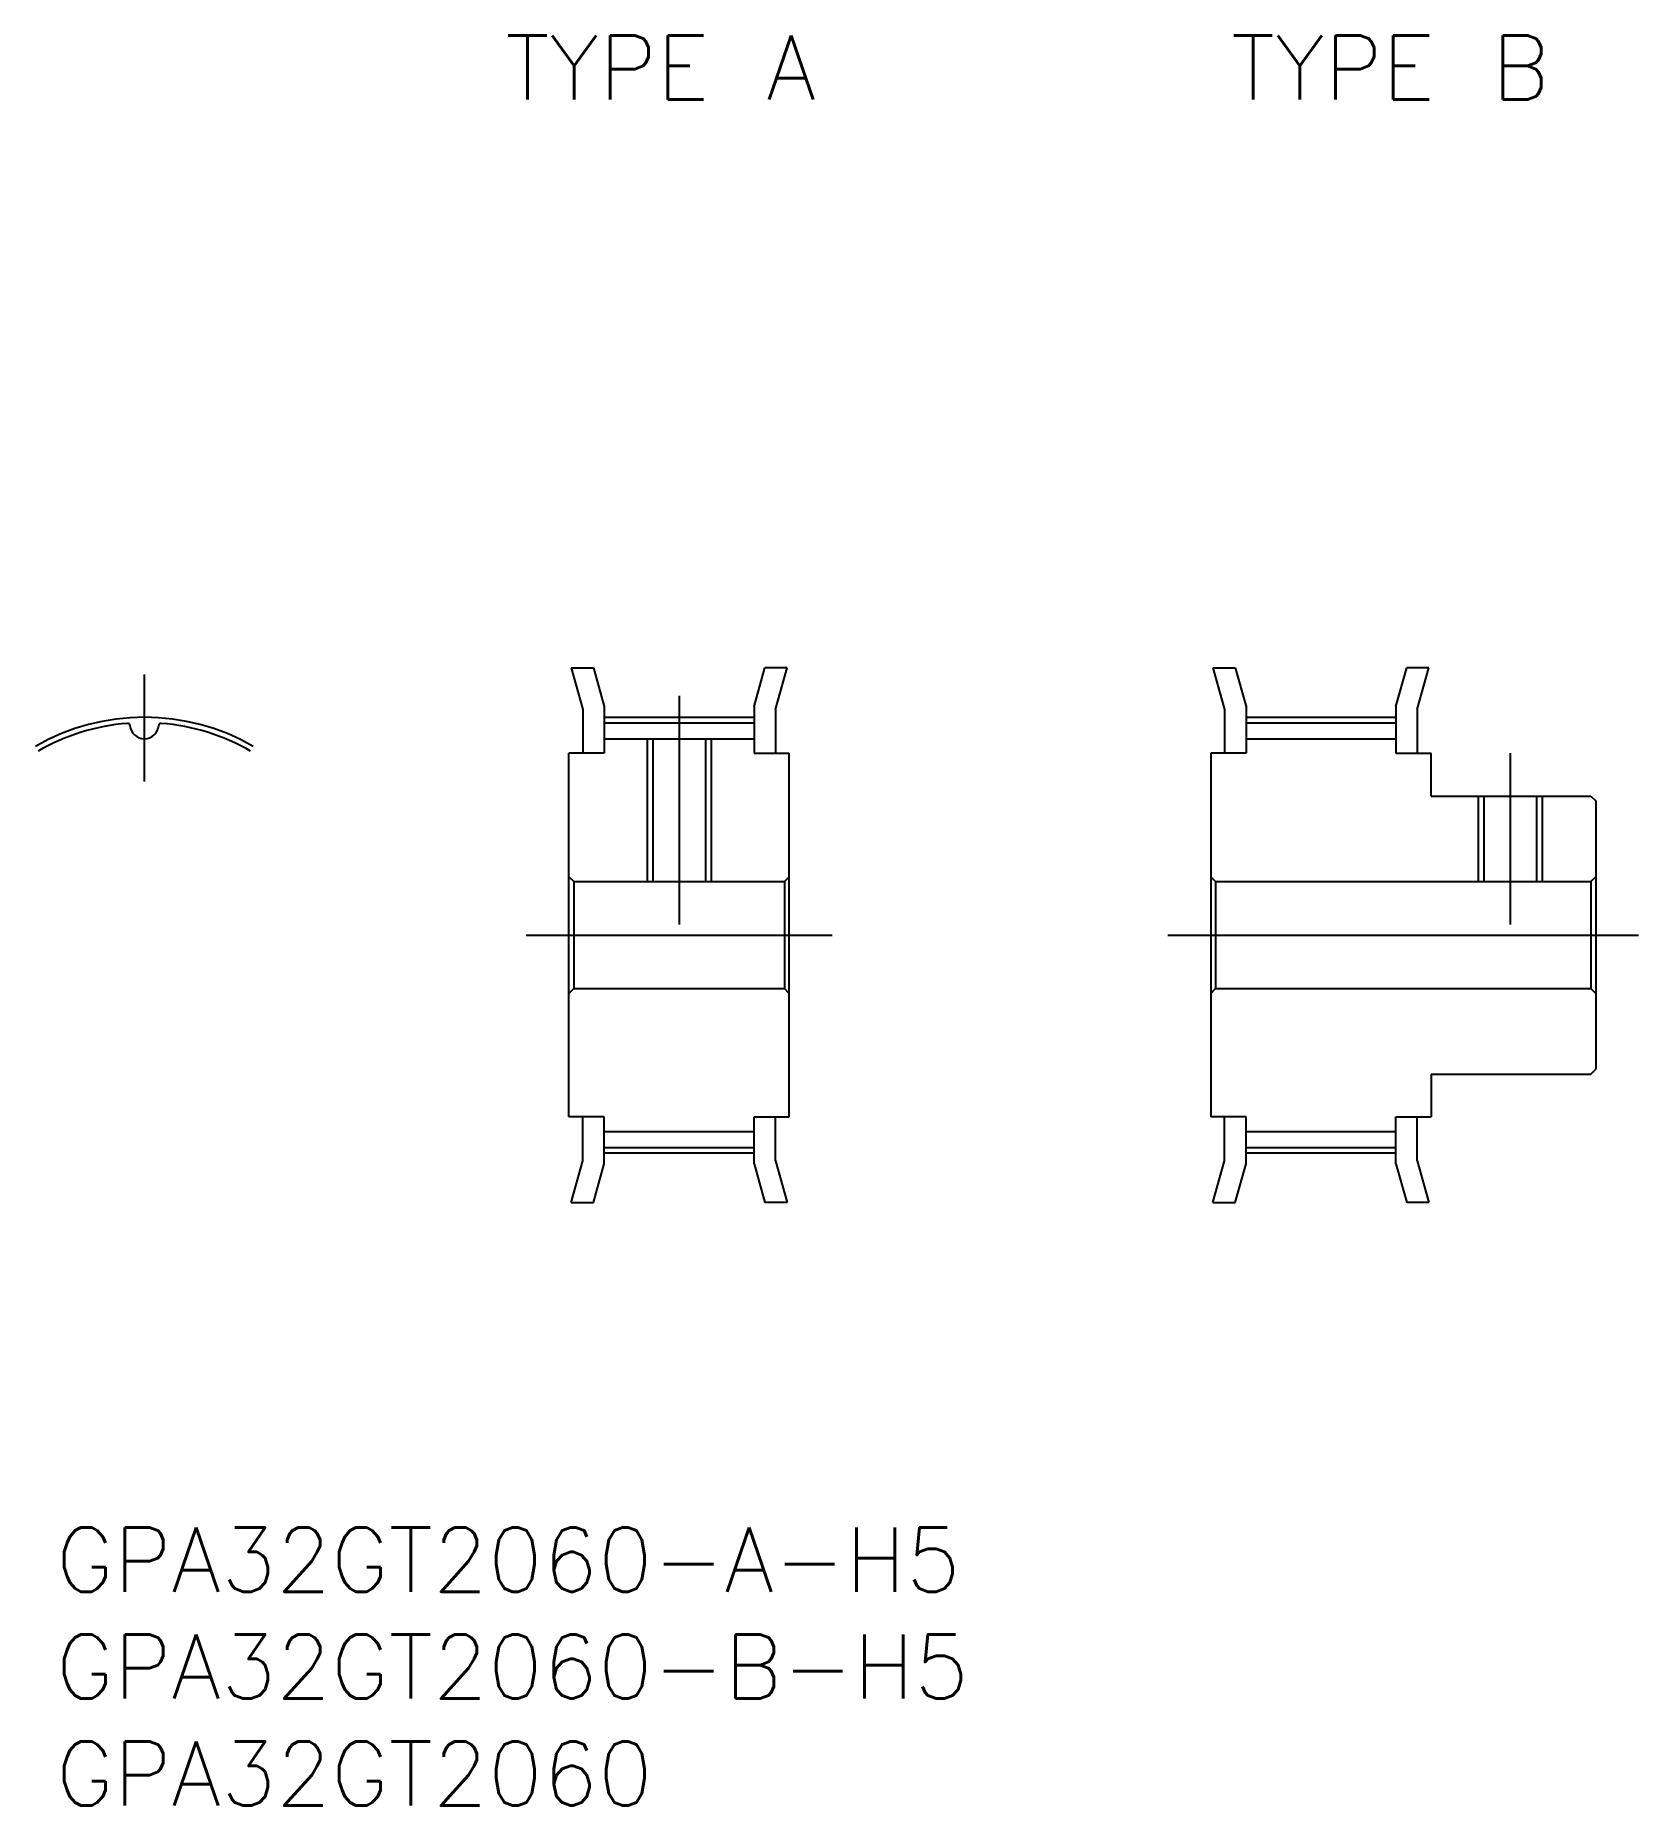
# Model space of a CAD drawing. Extents: x -5.1 to 69.8, y -40.7 to 42.1.
import ezdxf

# ---------------------------------------------------------------- set-up
doc = ezdxf.new("R2010")
doc.units = 0
doc.linetypes.add('CENTER', pattern=[50.8, 31.75, -6.35, 6.35, -6.35])
doc.layers.get('0').update_dxf_attribs({"linetype": 'CONTINUOUS'})
doc.layers.add('CENTER', color=1, linetype='CONTINUOUS')
doc.styles.get("Standard").update_dxf_attribs({"font": 'txt.shx', "height": 3, "bigfont": 'bigfont.shx'})

msp = doc.modelspace()

# ---------------------------------------------------------------- linework, layer by layer
at = {"color": 7, "linetype": 'CONTINUOUS'}
for p, q in [((19.95, 12.5), (20.5, 10.55)), ((19.95, 12.5), (20.989, 12.5)), ((20.989, 12.5), (21.5, 10.688)), ((28.5, 10.688), (29.011, 12.5)), ((30.05, 12.5), (29.011, 12.5)), ((29.5, 10.55), (30.05, 12.5)), ((49.95, 12.5), (50.5, 10.55)), ((49.95, 12.5), (50.989, 12.5)), ((50.989, 12.5), (51.5, 10.688)), ((58.5, 10.688), (59.011, 12.5)), ((60.05, 12.5), (59.011, 12.5)), ((59.5, 10.55), (60.05, 12.5)), ((20.5, 10.55), (20.5, 8.5)), ((21.5, 10.688), (21.5, 8.5)), ((28.5, 10.688), (28.5, 8.5)), ((29.5, 10.55), (29.5, 8.5)), ((50.5, 10.55), (50.5, 8.5)), ((51.5, 10.688), (51.5, 8.5)), ((58.5, 10.688), (58.5, 8.5)), ((59.5, 10.55), (59.5, 8.5)), ((21.5, 9.93), (28.5, 9.93)), ((21.5, 9.18), (28.5, 9.18)), ((23.77, 9.18), (23.77, 2.5)), ((26.23, 9.18), (26.23, 2.5)), ((51.5, 9.93), (58.5, 9.93)), ((51.5, 9.18), (58.5, 9.18)), ((21.5, 8.5), (19.85, 8.5)), ((19.85, -8.5), (19.85, 8.5)), ((28.5, 8.5), (30.15, 8.5)), ((30.15, -8.5), (30.15, 8.5)), ((49.85, 8.5), (49.85, -8.5)), ((51.5, 8.5), (49.85, 8.5)), ((58.5, 8.5), (60.15, 8.5)), ((60.15, 6.5), (60.15, 8.5)), ((60.15, 6.5), (67.625, 6.5)), ((62.62, 6.5), (62.62, 2.5)), ((65.079, 6.5), (65.079, 2.5)), ((67.625, 6.5), (67.85, 6.275)), ((67.85, 6.275), (67.85, -6.275)), ((19.85, 2.725), (20.075, 2.5)), ((20.075, 2.5), (29.925, 2.5)), ((20.075, 2.5), (20.075, -2.5)), ((30.15, 2.725), (29.925, 2.5)), ((29.925, 2.5), (29.925, -2.5)), ((49.85, 2.725), (50.075, 2.5)), ((50.075, 2.5), (67.625, 2.5)), ((50.075, 2.5), (50.075, -2.5)), ((67.85, 2.725), (67.625, 2.5)), ((67.625, 2.5), (67.625, -2.5)), ((19.85, -2.725), (20.075, -2.5)), ((20.075, -2.5), (29.925, -2.5)), ((30.15, -2.725), (29.925, -2.5)), ((49.85, -2.725), (50.075, -2.5)), ((50.075, -2.5), (67.625, -2.5)), ((67.85, -2.725), (67.625, -2.5)), ((60.15, -6.5), (60.15, -8.5)), ((60.15, -6.5), (67.625, -6.5)), ((67.625, -6.5), (67.85, -6.275)), ((21.5, -8.5), (19.85, -8.5)), ((20.5, -10.55), (20.5, -8.5)), ((21.5, -10.688), (21.5, -8.5)), ((28.5, -8.5), (30.15, -8.5)), ((28.5, -10.688), (28.5, -8.5)), ((29.5, -10.55), (29.5, -8.5)), ((51.5, -8.5), (49.85, -8.5)), ((50.5, -10.55), (50.5, -8.5)), ((51.5, -10.688), (51.5, -8.5)), ((58.5, -8.5), (60.15, -8.5)), ((58.5, -10.688), (58.5, -8.5)), ((59.5, -10.55), (59.5, -8.5)), ((21.5, -9.18), (28.5, -9.18)), ((21.5, -9.93), (28.5, -9.93)), ((51.5, -9.18), (58.5, -9.18)), ((51.5, -9.93), (58.5, -9.93)), ((19.95, -12.5), (20.5, -10.55)), ((20.989, -12.5), (21.5, -10.688)), ((28.5, -10.688), (29.011, -12.5)), ((29.5, -10.55), (30.05, -12.5)), ((49.95, -12.5), (50.5, -10.55)), ((50.989, -12.5), (51.5, -10.688)), ((58.5, -10.688), (59.011, -12.5)), ((59.5, -10.55), (60.05, -12.5)), ((19.95, -12.5), (20.989, -12.5)), ((30.05, -12.5), (29.011, -12.5)), ((49.95, -12.5), (50.989, -12.5)), ((60.05, -12.5), (59.011, -12.5))]:
    msp.add_line(p, q, dxfattribs=at)
at = {"color": 3, "linetype": 'CONTINUOUS'}
for p, q in [((23.5, 9.18), (23.5, 2.5)), ((26.5, 9.18), (26.5, 2.5)), ((62.35, 6.5), (62.35, 2.5)), ((65.35, 6.5), (65.35, 2.5))]:
    msp.add_line(p, q, dxfattribs=at)
at = {"color": 7, "linetype": 'CONTINUOUS'}
for centre, radius, start, end in [((0, 0), 9.93, 94.58318, 120), ((-0.784, 9.786), 0.113, 5.01881, 94.58318), ((0, 9.855), 0.675, 185.01881, 354.98119), ((0.784, 9.786), 0.112, 85.41682, 174.98119), ((0, 0), 9.93, 60, 85.41682)]:
    msp.add_arc(centre, radius, start, end, dxfattribs=at)
at = {"layer": 'CENTER', "color": 1, "linetype": 'CENTER'}
for p, q in [((0, 7.18), (0, 12.185)), ((25, 11.18), (25, 0.5)), ((21.5, 10.185), (28.5, 10.185)), ((51.5, 10.185), (58.5, 10.185)), ((63.85, 8.5), (63.85, 0.5)), ((17.85, 0), (32.15, 0)), ((47.85, 0), (69.85, 0)), ((21.5, -10.185), (28.5, -10.185)), ((51.5, -10.185), (58.5, -10.185))]:
    msp.add_line(p, q, dxfattribs=at)
msp.add_arc((0, 0), 10.185, 60, 120, dxfattribs=at)

# ---------------------------------------------------------------- texts
at = {"color": 7, "linetype": 'CONTINUOUS'}
for s, p in [('TYPE A', (16.885, 39.06)), ('TYPE B', (50.798, 39.06)), ('GPA32GT2060-A-H5', (-4.129, -30.695)), ('GPA32GT2060-B-H5', (-4.129, -35.695)), ('GPA32GT2060', (-4.129, -40.695))]:
    msp.add_text(s, height=3, dxfattribs=at).set_placement(p)

doc.saveas('drawing.dxf')
